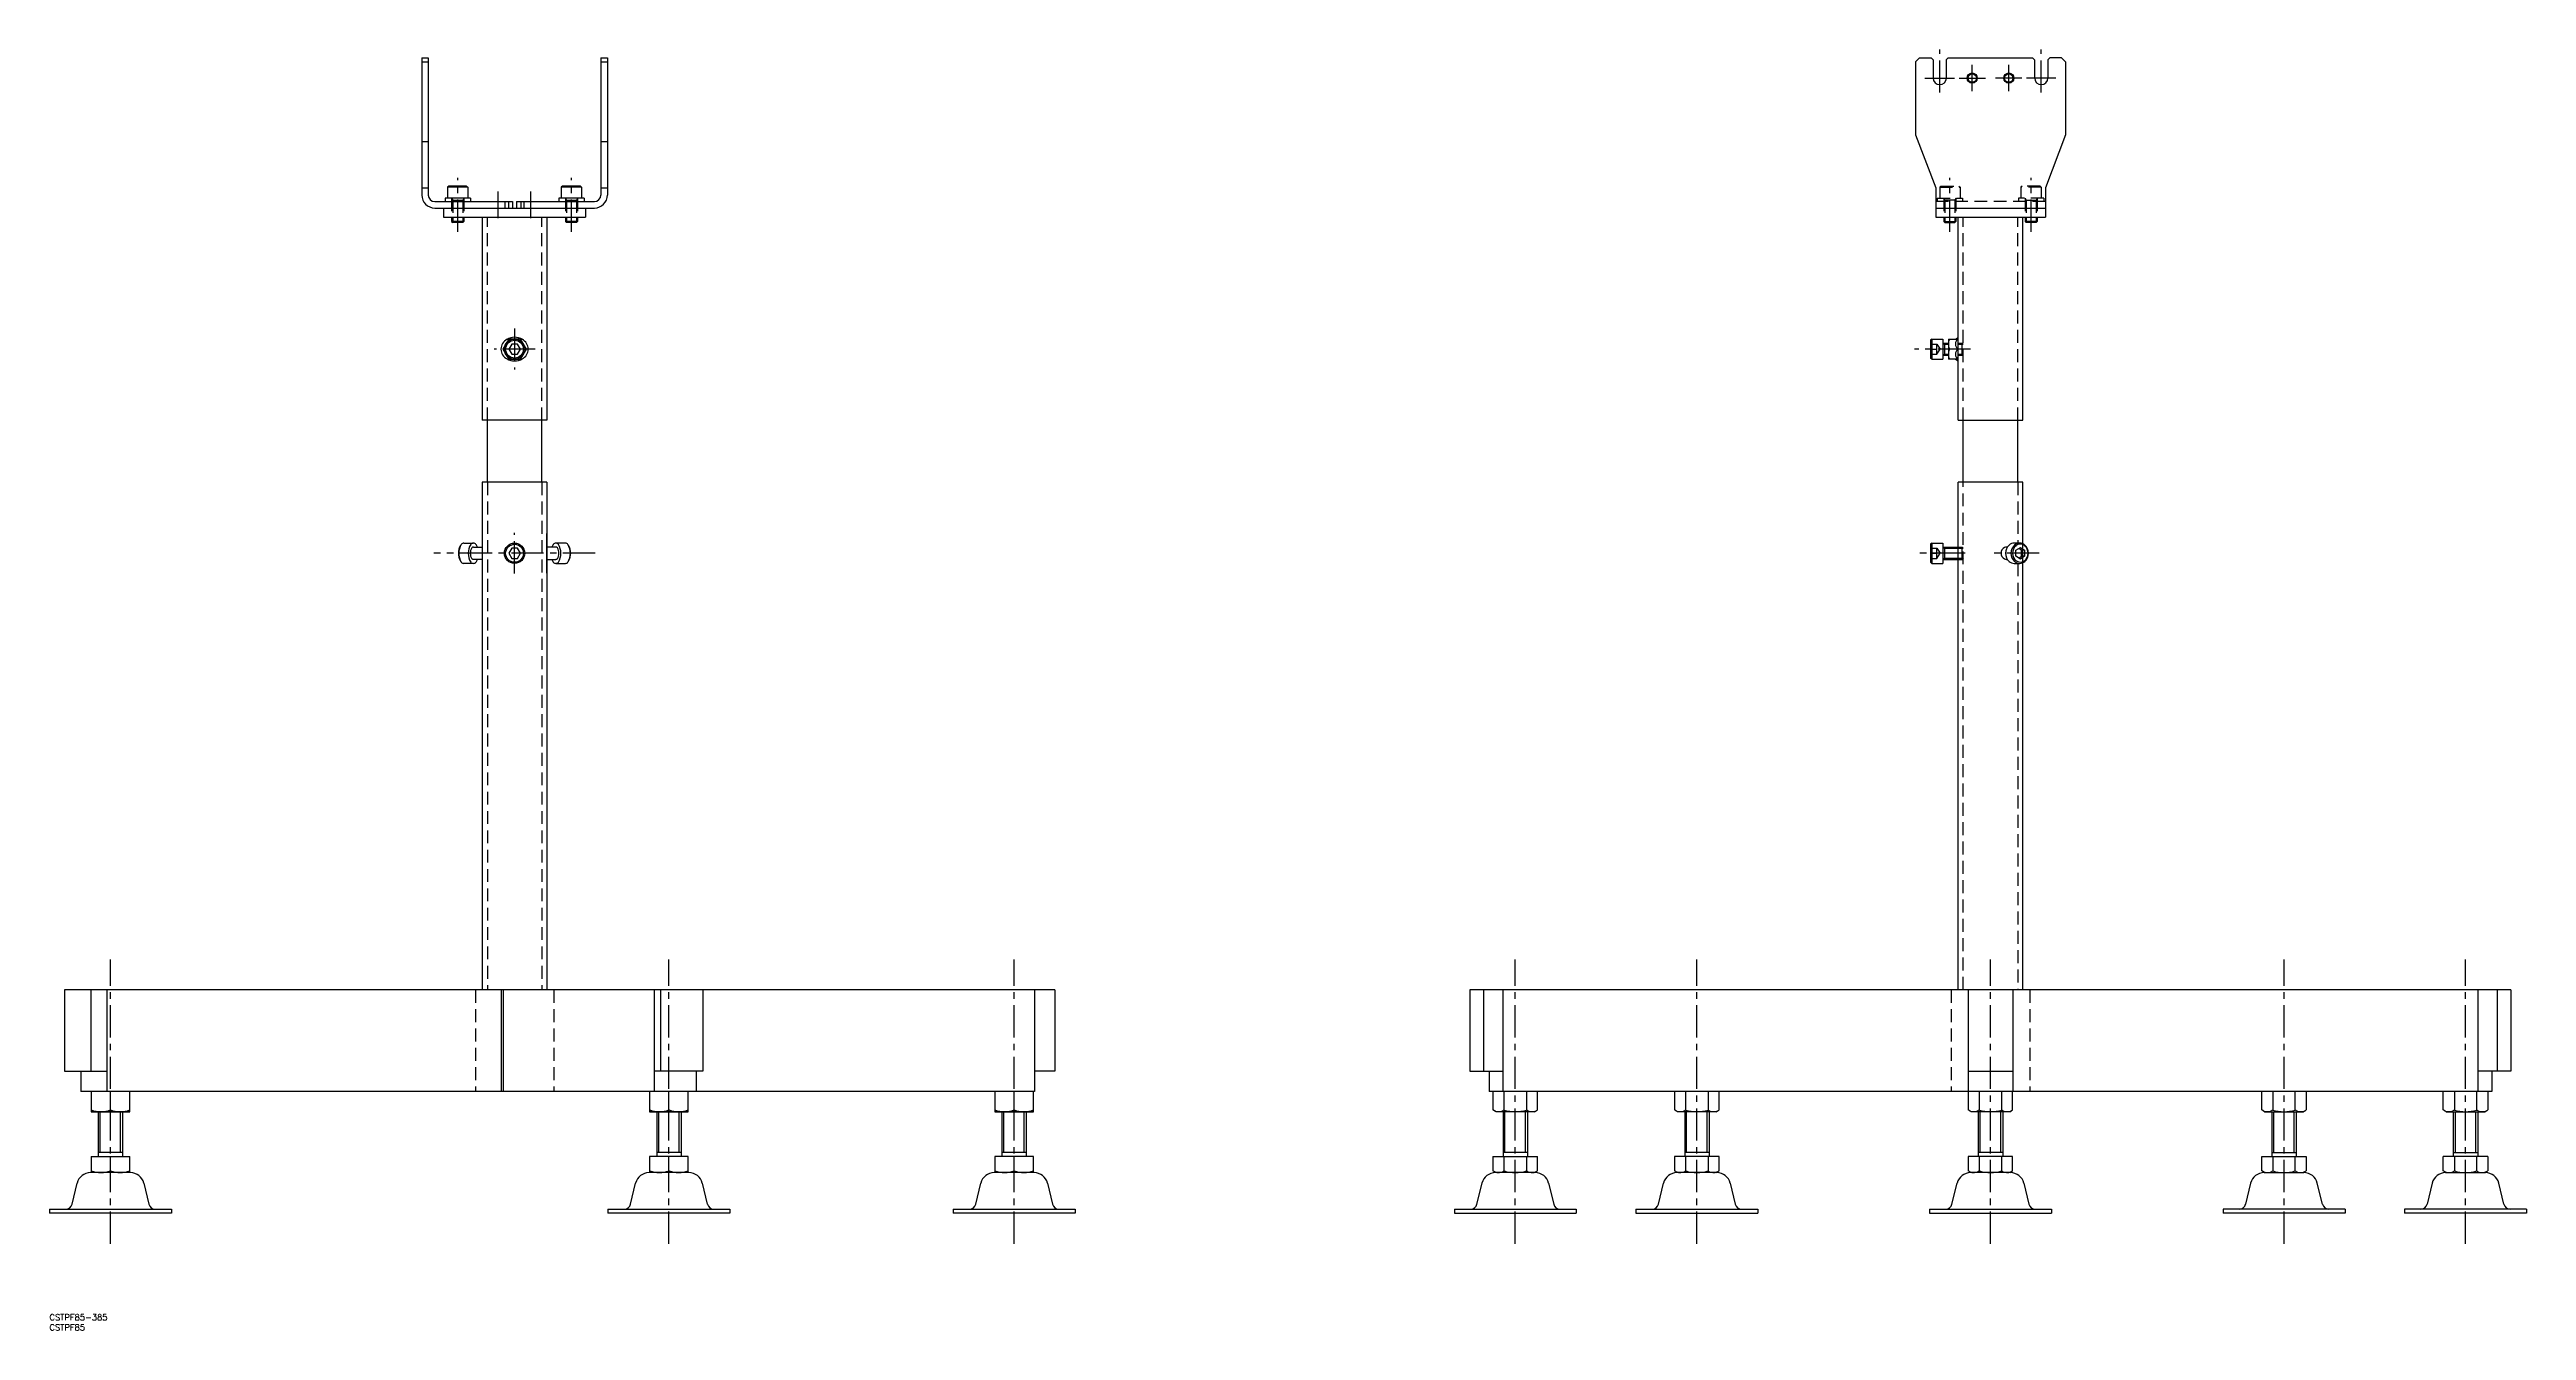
# Model space of a CAD drawing. Extents: x 0 to 1220, y -8 to 1245.
# Drawn here: x 0 to 1220, y -8 to 623 of the extents above; entities that cross this region are included whole.
import ezdxf

# ---------------------------------------------------------------- set-up
doc = ezdxf.new("R2010")
doc.units = 0
doc.header["$LTSCALE"] = 0.5
doc.linetypes.add('CENTER', pattern=[50.8, 31.75, -6.35, 6.35, -6.35])
doc.linetypes.add('DASHED', pattern=[19.05, 12.7, -6.35])
doc.layers.get('0').update_dxf_attribs({"linetype": 'CONTINUOUS'})
doc.layers.add('CENTER', color=1, linetype='CENTER')
doc.styles.get("Standard").update_dxf_attribs({"font": 'txt.shx', "height": 10, "bigfont": 'bigfont.shx'})

# ---------------------------------------------------------------- blocks, each defined once
blk = doc.blocks.new('*U96')
at = {"color": 7, "linetype": 'CONTINUOUS'}
blk.add_text('CSTPF85-385', height=3, dxfattribs=at).set_placement((0, -3))
blk = doc.blocks.new('*U97')
at = {"color": 7, "linetype": 'CONTINUOUS'}
blk.add_text('CSTPF85', height=3, dxfattribs=at).set_placement((0, -8))

msp = doc.modelspace()

# ---------------------------------------------------------------- linework, layer by layer
at = {"color": 7, "linetype": 'CONTINUOUS'}
for p, q in [((183.3, 618.7), (183.3, 551.1)), ((183.3, 618.7), (186.5, 618.7)), ((183.3, 616.7), (186.5, 616.7)), ((186.5, 618.7), (186.5, 551.1)), ((271.5, 618.7), (271.5, 551.1)), ((271.5, 618.7), (274.7, 618.7)), ((271.5, 616.7), (274.7, 616.7)), ((274.7, 618.7), (274.7, 551.1)), ((918.8, 616.7), (920.8, 618.7)), ((918.8, 616.7), (918.8, 580.7)), ((920.8, 618.7), (926.5, 618.7)), ((927.5, 617.7), (926.5, 618.7)), ((927.5, 617.7), (927.5, 608.7)), ((934, 617.7), (935, 618.7)), ((934, 617.7), (934, 608.7)), ((935, 618.7), (976.5, 618.7)), ((977.5, 617.7), (976.5, 618.7)), ((977.5, 617.7), (977.5, 608.7)), ((984, 617.7), (985, 618.7)), ((984, 617.7), (984, 608.7)), ((990.8, 618.7), (985, 618.7)), ((992.8, 616.7), (990.8, 618.7)), ((992.8, 616.7), (992.8, 580.7)), ((183.3, 577.5), (186.5, 577.5)), ((271.5, 577.5), (274.7, 577.5)), ((918.8, 580.7), (928.8, 554.7)), ((992.8, 580.7), (982.8, 554.7)), ((183.3, 554.7), (186.5, 554.7)), ((207.3, 549.5), (194.8, 549.5)), ((194.8, 549.5), (194.8, 547.9)), ((196.6, 555.5), (196, 554.9)), ((196, 554.9), (196, 549.5)), ((206, 554.9), (196, 554.9)), ((205.4, 555.5), (196.6, 555.5)), ((205.4, 555.5), (206, 554.9)), ((206, 554.9), (206, 549.5)), ((207.3, 549.5), (207.3, 547.9)), ((263.3, 549.5), (250.8, 549.5)), ((250.8, 549.5), (250.8, 547.9)), ((252.6, 555.5), (252, 554.9)), ((252, 554.9), (252, 549.5)), ((262, 554.9), (252, 554.9)), ((261.4, 555.5), (252.6, 555.5)), ((261.4, 555.5), (262, 554.9)), ((262, 554.9), (262, 549.5)), ((263.3, 549.5), (263.3, 547.9)), ((271.5, 554.7), (274.7, 554.7)), ((928.8, 554.7), (928.8, 540.2)), ((982.8, 554.7), (982.8, 540.2)), ((189.7, 547.9), (228, 547.9)), ((189.7, 544.7), (268.3, 544.7)), ((194, 544.7), (194, 540.2)), ((194, 540.2), (264, 540.2)), ((198, 540.2), (198, 538.1)), ((198, 540.2), (198, 538.1)), ((204, 538.1), (198, 538.1)), ((198, 538.1), (198.6, 537.5)), ((204, 538.1), (198, 538.1)), ((198, 538.1), (198.6, 537.5)), ((203.5, 537.5), (198.6, 537.5)), ((203.5, 537.5), (198.6, 537.5)), ((203.5, 537.5), (204, 538.1)), ((203.5, 537.5), (204, 538.1)), ((204, 540.2), (204, 538.1)), ((204, 540.2), (204, 538.1)), ((213.1, 540.2), (213.1, 440.2)), ((226, 547.9), (226, 544.7)), ((228, 547.9), (228, 544.7)), ((230, 547.9), (268.3, 547.9)), ((230, 547.9), (230, 544.7)), ((232, 547.9), (232, 544.7)), ((244.6, 540.2), (249.5, 540.2)), ((244.9, 540.2), (244.9, 440.2)), ((254, 540.2), (254, 538.1)), ((254, 540.2), (254, 538.1)), ((260, 538.1), (254, 538.1)), ((254, 538.1), (254.6, 537.5)), ((260, 538.1), (254, 538.1)), ((259.5, 537.5), (254.6, 537.5)), ((259.5, 537.5), (254.6, 537.5)), ((259.5, 537.5), (260, 538.1)), ((260, 540.2), (260, 538.1)), ((260, 540.2), (260, 538.1)), ((264, 544.7), (264, 540.2)), ((928.8, 544.7), (982.8, 544.7)), ((928.8, 540.2), (982.8, 540.2)), ((932.8, 540.2), (932.8, 538.1)), ((933.3, 537.5), (932.8, 538.1)), ((932.8, 538.1), (938.8, 538.1)), ((933.3, 537.5), (938.2, 537.5)), ((938.8, 538.1), (938.2, 537.5)), ((938.8, 540.2), (938.8, 538.1)), ((939.9, 440.2), (939.9, 540.2)), ((971.7, 440.2), (971.7, 540.2)), ((972.8, 540.2), (972.8, 538.1)), ((978.8, 538.1), (972.8, 538.1)), ((972.8, 538.1), (973.3, 537.5)), ((978.2, 537.5), (973.3, 537.5)), ((978.2, 537.5), (978.8, 538.1)), ((978.8, 540.2), (978.8, 538.1)), ((226.1, 480.2), (223.2, 475.2)), ((231.9, 480.2), (226.1, 480.2)), ((227.6, 477.7), (226.1, 475.2)), ((230.5, 477.7), (227.6, 477.7)), ((231.9, 475.2), (230.5, 477.7)), ((234.8, 475.2), (231.9, 480.2)), ((926.9, 480.2), (926.3, 479.6)), ((926.3, 479.6), (926.3, 470.8)), ((926.9, 480.2), (926.9, 470.2)), ((926.9, 480.2), (932.3, 480.2)), ((932.3, 480.2), (932.3, 470.2)), ((932.3, 478.2), (935.1, 478.2)), ((933.2, 478.2), (933.2, 472.2)), ((935.1, 480.2), (935.1, 470.2)), ((935.1, 480.2), (939.9, 480.2)), ((938.5, 480.2), (939.9, 481)), ((223.2, 475.2), (226.1, 470.2)), ((226.1, 475.2), (227.6, 472.7)), ((226.1, 470.2), (231.9, 470.2)), ((227.6, 472.7), (230.5, 472.7)), ((230.5, 472.7), (231.9, 475.2)), ((231.9, 470.2), (234.8, 475.2)), ((926.9, 470.2), (926.3, 470.8)), ((926.9, 470.2), (932.3, 470.2)), ((932.3, 472.2), (935.1, 472.2)), ((939.9, 470.2), (935.1, 470.2)), ((939.9, 475.2), (935.5, 475.2)), ((938.5, 470.2), (939.9, 469.5)), ((244.9, 440.2), (213.1, 440.2)), ((215.6, 409.7), (215.6, 440.2)), ((242.5, 409.7), (242.5, 440.2)), ((939.9, 440.2), (971.7, 440.2)), ((942.3, 409.7), (942.3, 440.2)), ((969.2, 409.7), (969.2, 440.2)), ((213.1, 409.7), (213.1, 159.7)), ((244.9, 409.7), (213.1, 409.7)), ((244.9, 409.7), (244.9, 159.7)), ((971.7, 409.7), (939.9, 409.7)), ((939.9, 159.7), (939.9, 409.7)), ((971.7, 159.7), (971.7, 409.7)), ((204, 379.7), (208.6, 379.7)), ((244.9, 364.9), (244.9, 384.5)), ((254, 379.7), (249.4, 379.7)), ((926.9, 379.7), (926.3, 379.1)), ((926.3, 379.1), (926.3, 370.3)), ((926.9, 379.7), (926.9, 369.7)), ((926.9, 379.7), (932.3, 379.7)), ((932.3, 379.7), (932.3, 369.7)), ((970.2, 379.7), (967.5, 379.7)), ((208.6, 369.7), (204, 369.7)), ((208.7, 377.7), (213.1, 377.7)), ((213.1, 371.7), (208.7, 371.7)), ((227.6, 377.2), (226.1, 374.7)), ((226.1, 374.7), (227.6, 372.2)), ((230.5, 377.2), (227.6, 377.2)), ((227.6, 372.2), (230.5, 372.2)), ((231.9, 374.7), (230.5, 377.2)), ((230.5, 372.2), (231.9, 374.7)), ((249.3, 377.7), (244.9, 377.7)), ((244.9, 371.7), (249.3, 371.7)), ((249.4, 369.7), (254, 369.7)), ((926.9, 369.7), (926.3, 370.3)), ((926.9, 369.7), (932.3, 369.7)), ((932.3, 377.7), (939.9, 377.7)), ((932.3, 371.7), (939.9, 371.7)), ((933.2, 377.7), (933.2, 371.7)), ((964, 377.7), (963.7, 377.7)), ((963.7, 371.7), (964, 371.7)), ((967.5, 369.7), (970.2, 369.7)), ((968.3, 376.2), (970.5, 377.6)), ((968.3, 373.3), (968.3, 376.2)), ((970.5, 371.8), (968.3, 373.3)), ((971.1, 376.2), (969.7, 377.1)), ((969.7, 372.3), (971.1, 373.3)), ((970.5, 377.6), (972.6, 376.2)), ((972.6, 373.3), (970.5, 371.8)), ((972.6, 376.2), (971.1, 376.2)), ((971.1, 373.3), (971.1, 376.2)), ((972.6, 373.3), (971.1, 373.3)), ((972.6, 376.2), (972.6, 373.3)), ((7.4, 159.7), (7.4, 119.7)), ((495, 159.7), (7.4, 159.7)), ((20.3, 159.7), (20.3, 119.7)), ((28.4, 109.7), (28.4, 159.7)), ((222.6, 109.7), (222.6, 159.7)), ((223.5, 109.7), (223.5, 159.7)), ((297.7, 159.7), (297.7, 109.7)), ((300.8, 159.7), (300.8, 119.7)), ((321.7, 159.7), (321.7, 119.7)), ((485, 159.7), (485, 109.7)), ((495, 159.7), (495, 119.7)), ((699.4, 159.7), (699.4, 119.7)), ((1212.1, 159.7), (699.4, 159.7)), ((706.2, 159.7), (706.2, 119.7)), ((715.7, 159.7), (715.7, 109.7)), ((944.8, 159.7), (944.8, 109.7)), ((966.8, 159.7), (966.8, 109.7)), ((1195.8, 159.7), (1195.8, 109.7)), ((1205.3, 159.7), (1205.3, 119.7)), ((1212.1, 159.7), (1212.1, 119.7)), ((7.4, 119.7), (28.4, 119.7)), ((15.4, 119.7), (15.4, 109.7)), ((321.7, 119.7), (297.7, 119.7)), ((318.6, 109.7), (318.6, 119.7)), ((495, 119.7), (485, 119.7)), ((699.4, 119.7), (715.7, 119.7)), ((708.9, 119.7), (708.9, 109.7)), ((944.8, 119.7), (966.8, 119.7)), ((1212.1, 119.7), (1195.8, 119.7)), ((1202.6, 119.7), (1202.6, 109.7)), ((485, 109.7), (15.4, 109.7)), ((20.5, 109.7), (20.5, 99.7)), ((39.5, 99.7), (20.5, 99.7)), ((20.5, 99.7), (30, 99.7)), ((24, 99.7), (24, 77.7)), ((30, 100.6), (30, 109.7)), ((30, 99.7), (39.5, 99.7)), ((36, 99.7), (36, 77.7)), ((39.5, 99.7), (39.5, 109.7)), ((295.5, 109.7), (295.5, 99.7)), ((314.5, 99.7), (295.5, 99.7)), ((295.5, 99.7), (305, 99.7)), ((299, 99.7), (299, 77.7)), ((305, 100.6), (305, 109.7)), ((305, 99.7), (314.5, 99.7)), ((311, 99.7), (311, 77.7)), ((314.5, 99.7), (314.5, 109.7)), ((465.5, 109.7), (465.5, 99.7)), ((484.5, 99.7), (465.5, 99.7)), ((465.5, 99.7), (475, 99.7)), ((469, 99.7), (469, 77.7)), ((475, 100.6), (475, 109.7)), ((475, 99.7), (484.5, 99.7)), ((481, 99.7), (481, 77.7)), ((484.5, 99.7), (484.5, 109.7)), ((1202.6, 109.7), (708.9, 109.7)), ((710.8, 109.7), (710.8, 100.6)), ((712.3, 99.7), (710.8, 100.6)), ((731.3, 99.7), (712.3, 99.7)), ((715.8, 99.7), (715.8, 77.7)), ((716.3, 100.6), (716.3, 109.7)), ((727.3, 109.7), (727.3, 100.6)), ((727.8, 99.7), (727.8, 77.7)), ((731.3, 99.7), (732.8, 100.6)), ((732.8, 100.6), (732.8, 109.7)), ((800.2, 109.7), (800.2, 100.6)), ((801.7, 99.7), (800.2, 100.6)), ((820.7, 99.7), (801.7, 99.7)), ((805.2, 99.7), (805.2, 77.7)), ((805.7, 100.6), (805.7, 109.7)), ((816.7, 109.7), (816.7, 100.6)), ((817.2, 99.7), (817.2, 77.7)), ((820.7, 99.7), (822.1, 100.6)), ((822.1, 100.6), (822.1, 109.7)), ((944.8, 109.7), (944.8, 100.6)), ((946.3, 99.7), (944.8, 100.6)), ((965.3, 99.7), (946.3, 99.7)), ((949.8, 99.7), (949.8, 77.7)), ((950.3, 100.6), (950.3, 109.7)), ((961.2, 109.7), (961.2, 100.6)), ((961.8, 99.7), (961.8, 77.7)), ((965.3, 99.7), (966.7, 100.6)), ((966.7, 100.6), (966.7, 109.7)), ((1089.4, 100.6), (1089.4, 109.7)), ((1090.8, 99.7), (1089.4, 100.6)), ((1090.8, 99.7), (1109.8, 99.7)), ((1094.3, 99.7), (1094.3, 77.7)), ((1094.9, 109.7), (1094.9, 100.6)), ((1105.8, 100.6), (1105.8, 109.7)), ((1106.3, 99.7), (1106.3, 77.7)), ((1109.8, 99.7), (1111.3, 100.6)), ((1111.3, 109.7), (1111.3, 100.6)), ((1178.7, 100.6), (1178.7, 109.7)), ((1180.2, 99.7), (1178.7, 100.6)), ((1180.2, 99.7), (1199.2, 99.7)), ((1183.7, 99.7), (1183.7, 77.7)), ((1184.2, 109.7), (1184.2, 100.6)), ((1195.2, 100.6), (1195.2, 109.7)), ((1195.7, 99.7), (1195.7, 77.7)), ((1199.2, 99.7), (1200.7, 100.6)), ((1200.7, 109.7), (1200.7, 100.6)), ((299, 90.2), (299, 90.2)), ((469, 96.5), (469, 96.5)), ((469, 90.2), (469, 90.2)), ((20.5, 77.7), (20.5, 69.7)), ((20.5, 77.7), (39.5, 77.7)), ((36, 79.7), (24, 79.7)), ((30, 70.6), (30, 77.7)), ((39.5, 69.7), (39.5, 77.7)), ((295.5, 77.7), (295.5, 69.7)), ((314.5, 77.7), (295.5, 77.7)), ((311, 79.7), (299, 79.7)), ((305, 70.6), (305, 77.7)), ((314.5, 69.7), (314.5, 77.7)), ((465.5, 77.7), (465.5, 69.7)), ((484.5, 77.7), (465.5, 77.7)), ((481, 79.7), (469, 79.7)), ((475, 70.6), (475, 77.7)), ((484.5, 69.7), (484.5, 77.7)), ((710.8, 77.7), (710.8, 70.6)), ((710.8, 77.7), (732.8, 77.7)), ((727.8, 79.7), (715.8, 79.7)), ((716.3, 70.6), (716.3, 77.7)), ((727.3, 77.7), (727.3, 70.6)), ((732.8, 70.6), (732.8, 77.7)), ((800.2, 77.7), (800.2, 70.6)), ((822.1, 77.7), (800.2, 77.7)), ((817.2, 79.7), (805.2, 79.7)), ((805.7, 70.6), (805.7, 77.7)), ((816.7, 77.7), (816.7, 70.6)), ((822.1, 70.6), (822.1, 77.7)), ((944.8, 77.7), (944.8, 70.6)), ((966.7, 77.7), (944.8, 77.7)), ((961.8, 79.7), (949.8, 79.7)), ((950.3, 70.6), (950.3, 77.7)), ((961.2, 77.7), (961.2, 70.6)), ((966.7, 70.6), (966.7, 77.7)), ((1089.4, 70.6), (1089.4, 77.7)), ((1089.4, 77.7), (1111.3, 77.7)), ((1094.3, 79.7), (1106.3, 79.7)), ((1094.9, 77.7), (1094.9, 70.6)), ((1105.8, 70.6), (1105.8, 77.7)), ((1111.3, 77.7), (1111.3, 70.6)), ((1178.7, 70.6), (1178.7, 77.7)), ((1200.7, 77.7), (1178.7, 77.7)), ((1183.7, 79.7), (1195.7, 79.7)), ((1184.2, 77.7), (1184.2, 70.6)), ((1195.2, 70.6), (1195.2, 77.7)), ((1200.7, 77.7), (1200.7, 70.6)), ((11.1, 54.2), (13.6, 64.5)), ((39.8, 69.7), (20.2, 69.7)), ((46.4, 64.5), (48.9, 54.2)), ((286.1, 54.2), (288.6, 64.5)), ((314.8, 69.7), (295.2, 69.7)), ((321.4, 64.5), (323.9, 54.2)), ((456.1, 54.2), (458.6, 64.5)), ((484.8, 69.7), (465.2, 69.7)), ((491.4, 64.5), (493.9, 54.2)), ((702.9, 54.2), (705.4, 64.5)), ((712.3, 69.7), (710.8, 70.6)), ((731.6, 69.7), (712, 69.7)), ((731.3, 69.7), (732.8, 70.6)), ((738.2, 64.5), (740.7, 54.2)), ((792.3, 54.2), (794.8, 64.5)), ((801.7, 69.7), (800.2, 70.6)), ((821, 69.7), (801.4, 69.7)), ((820.7, 69.7), (822.1, 70.6)), ((827.6, 64.5), (830.1, 54.2)), ((936.8, 54.2), (939.4, 64.5)), ((946.3, 69.7), (944.8, 70.6)), ((965.6, 69.7), (946, 69.7)), ((965.3, 69.7), (966.7, 70.6)), ((972.2, 64.5), (974.7, 54.2)), ((1083.9, 64.5), (1081.4, 54.2)), ((1090.8, 69.7), (1089.4, 70.6)), ((1090.5, 69.7), (1110.1, 69.7)), ((1109.8, 69.7), (1111.3, 70.6)), ((1119.2, 54.2), (1116.7, 64.5)), ((1173.3, 64.5), (1170.8, 54.2)), ((1180.2, 69.7), (1178.7, 70.6)), ((1179.9, 69.7), (1199.5, 69.7)), ((1199.2, 69.7), (1200.7, 70.6)), ((1208.6, 54.2), (1206.1, 64.5)), ((0, 51.7), (60, 51.7)), ((0, 51.7), (0, 49.7)), ((60, 49.7), (0, 49.7)), ((60, 51.7), (60, 49.7)), ((275, 51.7), (335, 51.7)), ((275, 51.7), (275, 49.7)), ((335, 49.7), (275, 49.7)), ((335, 51.7), (335, 49.7)), ((445, 51.7), (505, 51.7)), ((445, 51.7), (445, 49.7)), ((505, 49.7), (445, 49.7)), ((505, 51.7), (505, 49.7)), ((691.8, 51.7), (751.8, 51.7)), ((691.8, 51.7), (691.8, 49.7)), ((691.8, 49.7), (751.8, 49.7)), ((751.8, 51.7), (751.8, 49.7)), ((781.2, 51.7), (841.2, 51.7)), ((781.2, 51.7), (781.2, 49.7)), ((781.2, 49.7), (841.2, 49.7)), ((841.2, 51.7), (841.2, 49.7)), ((925.8, 51.7), (985.8, 51.7)), ((925.8, 51.7), (925.8, 49.7)), ((925.8, 49.7), (985.8, 49.7)), ((985.8, 51.7), (985.8, 49.7)), ((1130.4, 51.7), (1070.4, 51.7)), ((1070.4, 51.7), (1070.4, 49.7)), ((1130.4, 49.7), (1070.4, 49.7)), ((1130.4, 51.7), (1130.4, 49.7)), ((1219.7, 51.7), (1159.7, 51.7)), ((1159.7, 51.7), (1159.7, 49.7)), ((1219.7, 49.7), (1159.7, 49.7)), ((1219.7, 51.7), (1219.7, 49.7))]:
    msp.add_line(p, q, dxfattribs=at)
at = {"color": 3, "linetype": 'DASHED'}
for p, q in [((198, 549.5), (198, 540.2)), ((198, 549.5), (198.6, 548.6)), ((204, 549.5), (203.5, 548.6)), ((204, 549.5), (204, 540.2)), ((254, 549.5), (254, 540.2)), ((254, 549.5), (254.6, 548.6)), ((260, 549.5), (259.5, 548.6)), ((260, 549.5), (260, 540.2)), ((929.5, 549.5), (942, 549.5)), ((929.5, 549.5), (929.5, 547.9)), ((931.4, 555.5), (930.8, 554.9)), ((930.8, 554.9), (930.8, 549.5)), ((930.8, 554.9), (940.8, 554.9)), ((931.4, 555.5), (940.2, 555.5)), ((932.8, 549.5), (932.8, 540.2)), ((932.8, 549.5), (933.3, 548.6)), ((938.8, 549.5), (938.2, 548.6)), ((938.8, 549.5), (938.8, 540.2)), ((940.2, 555.5), (940.8, 554.9)), ((940.8, 554.9), (940.8, 549.5)), ((942, 549.5), (942, 547.9)), ((982, 549.5), (969.5, 549.5)), ((969.5, 549.5), (969.5, 547.9)), ((971.4, 555.5), (970.8, 554.9)), ((970.8, 554.9), (970.8, 549.5)), ((980.8, 554.9), (970.8, 554.9)), ((980.2, 555.5), (971.4, 555.5)), ((972.8, 549.5), (972.8, 540.2)), ((972.8, 549.5), (973.3, 548.6)), ((978.8, 549.5), (978.2, 548.6)), ((978.8, 549.5), (978.8, 540.2)), ((980.2, 555.5), (980.8, 554.9)), ((980.8, 554.9), (980.8, 549.5)), ((982, 549.5), (982, 547.9)), ((198, 548.6), (204, 548.6)), ((198.6, 548.6), (198.6, 540.2)), ((203.5, 548.6), (203.5, 540.2)), ((215.6, 440.2), (215.6, 540.2)), ((224.3, 544.7), (224.3, 547.9)), ((233.8, 544.7), (233.8, 547.9)), ((242.5, 440.2), (242.5, 540.2)), ((254, 548.6), (260, 548.6)), ((254.6, 548.6), (254.6, 540.2)), ((259.5, 548.6), (259.5, 540.2)), ((982.8, 547.9), (928.8, 547.9)), ((938.8, 548.6), (932.8, 548.6)), ((933.3, 548.6), (933.3, 540.2)), ((938.2, 548.6), (938.2, 540.2)), ((942.3, 440.2), (942.3, 540.2)), ((969.2, 440.2), (969.2, 540.2)), ((972.8, 548.6), (978.8, 548.6)), ((973.3, 548.6), (973.3, 540.2)), ((978.2, 548.6), (978.2, 540.2)), ((926.3, 477.7), (929.3, 477.7)), ((929.3, 477.7), (931, 475.2)), ((929.3, 472.7), (929.3, 477.7)), ((939.9, 478.2), (941.8, 478.2)), ((939.9, 477.7), (942.3, 477.7)), ((941.8, 472.2), (941.8, 478.2)), ((942.3, 477.7), (941.8, 478.2)), ((926.3, 475.2), (929.3, 475.2)), ((926.3, 472.7), (929.3, 472.7)), ((929.3, 472.7), (931, 475.2)), ((939.9, 472.8), (942.3, 472.8)), ((939.9, 472.2), (941.8, 472.2)), ((942.3, 472.8), (941.8, 472.2)), ((215.6, 409.7), (215.6, 159.7)), ((242.5, 409.7), (242.5, 159.7)), ((942.3, 159.7), (942.3, 409.7)), ((969.2, 409.7), (969.2, 379.7)), ((926.3, 377.2), (929.3, 377.2)), ((926.3, 374.7), (929.3, 374.7)), ((926.3, 372.2), (929.3, 372.2)), ((929.3, 377.2), (931, 374.7)), ((929.3, 372.2), (929.3, 377.2)), ((929.3, 372.2), (931, 374.7)), ((939.9, 377.7), (941.8, 377.7)), ((939.9, 377.2), (942.3, 377.2)), ((939.9, 372.3), (942.3, 372.3)), ((939.9, 371.7), (941.8, 371.7)), ((941.8, 371.7), (941.8, 377.7)), ((942.3, 377.2), (941.8, 377.7)), ((942.3, 372.3), (941.8, 371.7)), ((969.2, 369.7), (969.2, 159.7)), ((209.7, 159.7), (209.7, 109.7)), ((248.4, 159.7), (248.4, 109.7)), ((936.4, 159.7), (936.4, 109.7)), ((975.1, 159.7), (975.1, 109.7))]:
    msp.add_line(p, q, dxfattribs=at)
at = {"color": 3, "linetype": 'CONTINUOUS'}
for p, q in [((198.6, 540.2), (198.6, 537.5)), ((198.6, 540.2), (198.6, 537.5)), ((203.5, 540.2), (203.5, 537.5)), ((203.5, 540.2), (203.5, 537.5)), ((254.6, 540.2), (254.6, 537.5)), ((254.6, 540.2), (254.6, 537.5)), ((259.5, 540.2), (259.5, 537.5)), ((259.5, 540.2), (259.5, 537.5)), ((933.3, 540.2), (933.3, 537.5)), ((938.2, 540.2), (938.2, 537.5)), ((973.3, 540.2), (973.3, 537.5)), ((978.2, 540.2), (978.2, 537.5)), ((932.3, 478.2), (933.2, 477.7)), ((933.2, 477.7), (935.1, 477.7)), ((932.3, 472.2), (933.2, 472.8)), ((933.2, 472.8), (935.1, 472.8)), ((932.3, 377.7), (933.2, 377.2)), ((932.3, 371.7), (933.2, 372.3)), ((933.2, 377.2), (939.9, 377.2)), ((933.2, 372.3), (939.9, 372.3)), ((24.9, 79.7), (24.9, 99.7)), ((35, 79.7), (35, 99.7)), ((300, 79.7), (300, 99.7)), ((310.1, 79.7), (310.1, 99.7)), ((469.9, 79.7), (469.9, 99.7)), ((480, 79.7), (480, 99.7)), ((716.7, 79.7), (716.7, 99.7)), ((726.8, 79.7), (726.8, 99.7)), ((806.1, 79.7), (806.1, 99.7)), ((816.2, 79.7), (816.2, 99.7)), ((950.7, 79.7), (950.7, 99.7)), ((960.8, 79.7), (960.8, 99.7)), ((1095.3, 79.7), (1095.3, 99.7)), ((1105.4, 79.7), (1105.4, 99.7)), ((1184.7, 79.7), (1184.7, 99.7)), ((1194.8, 79.7), (1194.8, 99.7))]:
    msp.add_line(p, q, dxfattribs=at)
for centre in [(946.8, 608.7), (964.8, 608.7)]:
    msp.add_circle(centre, 2.5, dxfattribs=at)
at = {"color": 7, "linetype": 'CONTINUOUS'}
for centre, radius in [((946.8, 608.7), 2.07), ((964.8, 608.7), 2.07), ((229, 475.2), 5), ((229, 475.2), 4.4), ((229, 374.7), 5), ((229, 374.7), 4.4)]:
    msp.add_circle(centre, radius, dxfattribs=at)
for centre, radius, start, end in [((930.8, 608.7), 3.25, 180, 0), ((980.8, 608.7), 3.25, 180, 0), ((189.7, 551.1), 6.4, 180, 270), ((189.7, 551.1), 3.2, 180, 270), ((268.3, 551.1), 3.2, 270, 0), ((268.3, 551.1), 6.4, 270, 0), ((227.7, 475.2), 5.41, 116.4678, 243.5322), ((229, 473.7), 7.35, 59.5267, 120.4733), ((230.3, 475.2), 5.41, 296.4678, 63.5322), ((942.3, 477.7), 7.22, 159.7438, 200.2562), ((941.5, 477.7), 3, 123.6257, 236.3743), ((229, 476.7), 7.32, 239.3643, 300.6357), ((942.3, 472.7), 7.22, 159.7438, 200.2562), ((941.5, 472.7), 3, 123.6257, 236.3743), ((208.7, 374.7), 7.38, 148.5055, 211.4945), ((209.9, 374.7), 8.39, 148.5055, 211.4945), ((203.5, 377.7), 1.41, 132.1122, 142.1031), ((204, 378.1), 1.6, 90, 142.1031), ((214.6, 374.7), 8.42, 148.6801, 211.3199), ((208.7, 378.1), 1.6, 38.3104, 142.3243), ((202.9, 374.7), 8.36, 21.0342, 31.7093), ((255.2, 374.7), 8.36, 148.2907, 158.9658), ((249.3, 378.1), 1.6, 37.6757, 141.6896), ((243.4, 374.7), 8.42, 328.6801, 31.3199), ((254, 378.1), 1.6, 37.8969, 90), ((248.1, 374.7), 8.39, 328.5055, 31.4945), ((254.5, 377.7), 1.41, 37.8969, 47.8878), ((249.3, 374.7), 7.38, 328.5055, 31.4945), ((968.6, 374.7), 5.43, 132.5395, 227.4605), ((967.5, 375.9), 3.81, 90, 132.4964), ((971.3, 374.7), 5.43, 132.5395, 227.4605), ((971.4, 374.7), 4.78, 129.5549, 230.4451), ((970.2, 375.9), 3.81, 47.5036, 132.4964), ((970.5, 375.8), 3.36, 48.4941, 131.5059), ((969.5, 374.7), 4.78, 309.5549, 50.4451), ((969.1, 374.7), 5.43, 312.5395, 47.4605), ((203.5, 371.7), 1.41, 217.8969, 227.8878), ((204, 371.3), 1.6, 217.8969, 270), ((212.5, 374.7), 5.33, 149.6572, 210.3428), ((208.7, 371.3), 1.6, 217.6757, 321.6896), ((208.7, 376.6), 1.12, 90, 133.6045), ((208.7, 372.9), 1.12, 226.3955, 270), ((202.9, 374.7), 8.36, 328.2907, 338.9658), ((255.2, 374.7), 8.36, 201.0342, 211.7093), ((249.3, 371.3), 1.6, 218.3104, 322.3243), ((249.3, 376.6), 1.12, 46.3955, 90), ((249.3, 372.9), 1.12, 270, 313.6045), ((245.5, 374.7), 5.33, 329.6572, 30.3428), ((254, 371.3), 1.6, 270, 322.1031), ((254.5, 371.7), 1.41, 312.1122, 322.1031), ((964.1, 374.7), 3.12, 117.7119, 242.2881), ((963.7, 375.2), 2.53, 90, 115.0585), ((963.7, 374.3), 2.53, 244.9415, 270), ((967.5, 373.5), 3.81, 227.5036, 270), ((970.2, 373.5), 3.81, 227.5036, 312.4964), ((970.5, 373.7), 3.36, 224.586, 315.414), ((25.3, 112.7), 13, 248.5646, 291.4354), ((34.8, 112.7), 13, 248.5646, 291.4354), ((300.3, 112.7), 13, 248.5646, 291.4354), ((309.8, 112.7), 13, 248.5646, 291.4354), ((470.3, 112.7), 13, 248.5646, 291.4354), ((479.8, 112.7), 13, 248.5646, 291.4354), ((713.6, 104.6), 4.86, 244.3842, 304.3842), ((721.8, 117.9), 18.2, 252.412, 287.588), ((730, 104.6), 4.86, 235.6158, 295.6158), ((803, 104.6), 4.86, 244.3842, 304.3842), ((811.2, 117.9), 18.2, 252.412, 287.588), ((819.4, 104.6), 4.86, 235.6158, 295.6158), ((947.5, 104.6), 4.86, 244.3842, 304.3842), ((955.8, 117.9), 18.2, 252.412, 287.588), ((964, 104.6), 4.86, 235.6158, 295.6158), ((1092.1, 104.6), 4.86, 244.3842, 304.3842), ((1100.3, 117.9), 18.2, 252.412, 287.588), ((1108.6, 104.6), 4.86, 235.6158, 295.6158), ((1181.5, 104.6), 4.86, 244.3842, 304.3842), ((1189.7, 117.9), 18.2, 252.412, 287.588), ((1197.9, 104.6), 4.86, 235.6158, 295.6158), ((20.2, 62.9), 6.8, 90, 166.414), ((25.3, 82.7), 13, 248.5646, 291.4354), ((34.8, 82.7), 13, 248.5646, 291.4354), ((39.8, 62.9), 6.8, 13.586, 90), ((295.2, 62.9), 6.8, 90, 166.414), ((300.3, 82.7), 13, 248.5646, 291.4354), ((309.8, 82.7), 13, 248.5646, 291.4354), ((314.8, 62.9), 6.8, 13.586, 90), ((465.2, 62.9), 6.8, 90, 166.414), ((470.3, 82.7), 13, 248.5646, 291.4354), ((479.8, 82.7), 13, 248.5646, 291.4354), ((484.8, 62.9), 6.8, 13.586, 90), ((712, 62.9), 6.8, 90, 166.414), ((713.6, 74.6), 4.86, 244.3842, 304.3842), ((721.8, 87.9), 18.2, 252.412, 287.588), ((730, 74.6), 4.86, 235.6158, 295.6158), ((731.6, 62.9), 6.8, 13.586, 90), ((801.4, 62.9), 6.8, 90, 166.414), ((803, 74.6), 4.86, 244.3842, 304.3842), ((811.2, 87.9), 18.2, 252.412, 287.588), ((819.4, 74.6), 4.86, 235.6158, 295.6158), ((821, 62.9), 6.8, 13.586, 90), ((946, 62.9), 6.8, 90, 166.414), ((947.5, 74.6), 4.86, 244.3842, 304.3842), ((955.8, 87.9), 18.2, 252.412, 287.588), ((964, 74.6), 4.86, 235.6158, 295.6158), ((965.6, 62.9), 6.8, 13.586, 90), ((1090.5, 62.9), 6.8, 90, 166.414), ((1092.1, 74.6), 4.86, 244.3842, 304.3842), ((1100.3, 87.9), 18.2, 252.412, 287.588), ((1108.6, 74.6), 4.86, 235.6158, 295.6158), ((1110.1, 62.9), 6.8, 13.586, 90), ((1179.9, 62.9), 6.8, 90, 166.414), ((1181.5, 74.6), 4.86, 244.3842, 304.3842), ((1189.7, 87.9), 18.2, 252.412, 287.588), ((1197.9, 74.6), 4.86, 235.6158, 295.6158), ((1199.5, 62.9), 6.8, 13.586, 90), ((8, 54.9), 3.2, 270, 346.414), ((52, 54.9), 3.2, 193.586, 270), ((283, 54.9), 3.2, 270, 346.414), ((327.1, 54.9), 3.2, 193.586, 270), ((453, 54.9), 3.2, 270, 346.414), ((497, 54.9), 3.2, 193.586, 270), ((699.8, 54.9), 3.2, 270, 346.414), ((743.8, 54.9), 3.2, 193.586, 270), ((789.2, 54.9), 3.2, 270, 346.414), ((833.2, 54.9), 3.2, 193.586, 270), ((933.7, 54.9), 3.2, 270, 346.414), ((977.8, 54.9), 3.2, 193.586, 270), ((1078.3, 54.9), 3.2, 270, 346.414), ((1122.4, 54.9), 3.2, 193.586, 270), ((1167.7, 54.9), 3.2, 270, 346.414), ((1211.7, 54.9), 3.2, 193.586, 270)]:
    msp.add_arc(centre, radius, start, end, dxfattribs=at)
at = {"layer": 'CENTER', "color": 1, "linetype": 'CENTER'}
for p, q in [((930.8, 601.5), (930.8, 622.7)), ((980.8, 601.5), (980.8, 622.7)), ((946.8, 602.2), (946.8, 615.2)), ((964.8, 602.2), (964.8, 615.2)), ((923.5, 608.7), (938, 608.7)), ((940.3, 608.7), (953.3, 608.7)), ((971.3, 608.7), (958.3, 608.7)), ((988, 608.7), (973.5, 608.7)), ((201, 533), (201, 559.5)), ((221, 539.7), (221, 552.9)), ((237, 539.7), (237, 552.9)), ((257, 533), (257, 559.5)), ((935.8, 533), (935.8, 559.5)), ((975.8, 533), (975.8, 559.5)), ((229, 485.3), (229, 465.2)), ((239.1, 475.2), (219, 475.2)), ((945.9, 475.2), (918.4, 475.2)), ((229, 364.7), (229, 384.7)), ((268.7, 374.7), (189.3, 374.7)), ((943.3, 374.7), (920.8, 374.7)), ((979.7, 374.7), (957.6, 374.7)), ((30, 34.7), (30, 174.7)), ((305, 34.7), (305, 174.7)), ((475, 34.7), (475, 174.7)), ((721.8, 34.7), (721.8, 174.7)), ((811.2, 34.7), (811.2, 174.7)), ((955.8, 34.7), (955.8, 174.7)), ((1100.4, 34.7), (1100.4, 174.7)), ((1189.7, 34.7), (1189.7, 174.7))]:
    msp.add_line(p, q, dxfattribs=at)

# ---------------------------------------------------------------- block references
at = {"color": 7, "linetype": 'CONTINUOUS'}
for name in ['*U96', '*U97']:
    msp.add_blockref(name, (0, 0), dxfattribs=at)

doc.saveas('drawing.dxf')
